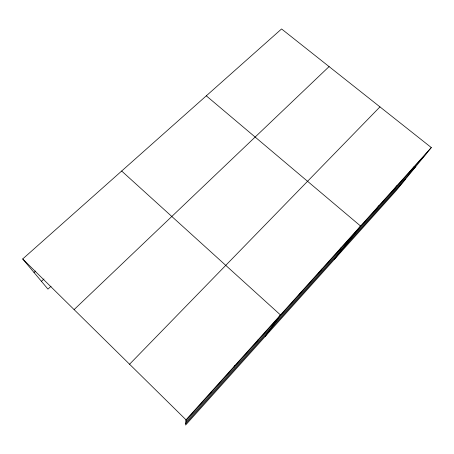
<?xml version="1.0" encoding="UTF-8"?>
<svg xmlns="http://www.w3.org/2000/svg" width="454" height="454" viewBox="0 0 454 454"><rect width="100%" height="100%" fill="white"/><g stroke="black" fill="none" stroke-linecap="round" stroke-linejoin="round"><path stroke-width="0.68" d="M431.3 147.556L186.015 419.831L185.618 425.046L396.382 190.357L431.3 147.556L281.571 28.954L22.7 258.962L47.948 289.113L51.035 286.264M210.316 393.482L210.911 392.194M233.827 367.371L234.922 365.538M256.538 342.151L258.105 339.813M265.301 336.318L280.487 314.962L121.666 171.027M299.095 294.89L301.496 291.644M319.06 272.723L321.824 269.074M338.4 251.244L341.516 247.22M334.32 259.467L360.589 226.047L206.303 95.834M375.344 210.219L379.079 205.52M392.994 190.618L397.012 185.612M410.127 171.589L414.411 166.3M185.839 422.18L415.824 166.522M185.72 423.707L405.536 179.137M185.964 420.523L426.766 153.106M129.566 364.227L379.958 106.883M74.098 309.594L329.088 66.59M41.422 281.321L44.004 278.96M34.005 272.462L35.571 271.049M22.7 258.962L186.015 419.831"/></g></svg>
